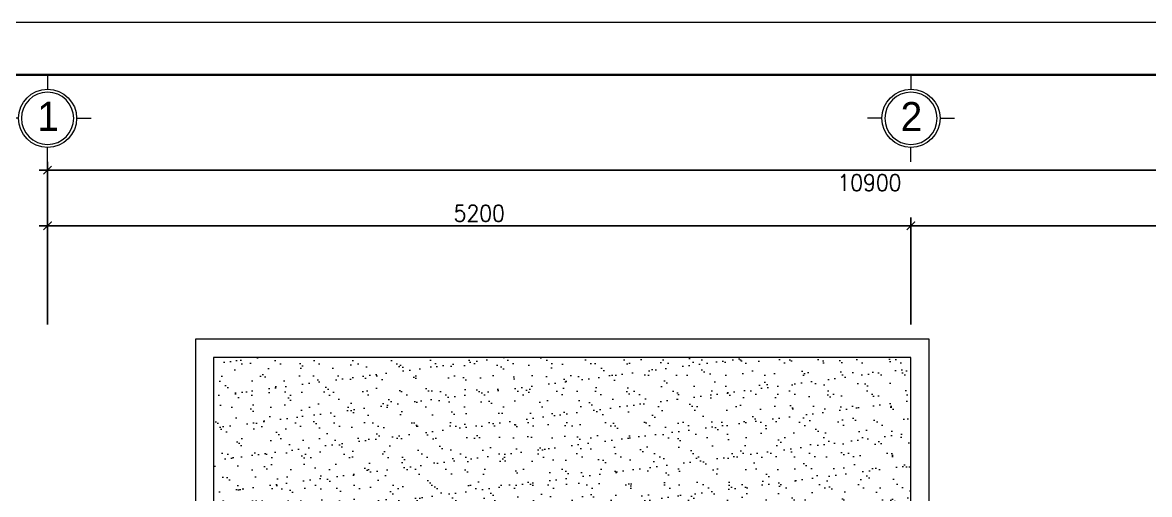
# Model space of a CAD drawing. Header units: millimetres. Extents: x -529782 to -142003, y -492574 to -273331.
# Drawn here: x -437629 to -430842, y -313089 to -310248 of the extents above; entities that cross this region are included whole.
import ezdxf
from ezdxf.enums import TextEntityAlignment as Align

# ---------------------------------------------------------------- set-up
doc = ezdxf.new("R2010")
doc.units = ezdxf.units.MM
doc.header["$LTSCALE"] = 500
doc.header["$MEASUREMENT"] = 0
doc.header["$PDMODE"] = 3
doc.linetypes.add('CENTER', pattern=[2, 1.25, -0.25, 0.25, -0.25])
doc.layers.get('0').update_dxf_attribs({"linetype": 'CONTINUOUS', "lineweight": 13})
doc.layers.get('Defpoints').update_dxf_attribs({"color": 255, "linetype": 'CONTINUOUS', "lineweight": 13})
for name, color, linetype, lineweight in [('1.cat 30', 30, 'CONTINUOUS', 35), ('2.thay 145', 145, 'CONTINUOUS', 18), ('3.manh 08', 8, 'CONTINUOUS', 9), ('4.dim 08', 8, 'CONTINUOUS', 13), ('7.tim 67', 67, 'CENTER', 9), ('9.text \xad white', 7, 'CONTINUOUS', 15), ('CA.dim 08', 251, 'CONTINUOUS', 13)]:
    doc.layers.add(name, color=color, linetype=linetype, lineweight=lineweight)
doc.styles.add('CA.JSC1', font='')
doc.styles.get("Standard").update_dxf_attribs({"font": 'txt.shx', "width": 0.9})
doc.styles.get('CA.JSC1').set_extended_font_data('.VnAvantH')
doc.dimstyles.new('CA 50', dxfattribs={"dimscale": 0, "dimtxt": 100, "dimasz": 50, "dimexe": 50, "dimexo": 0, "dimgap": 25, "dimtad": 1, "dimdec": 0, "dimzin": 0, "dimdsep": 46, "dimtxsty": 'Standard', "dimblk": 'ARCHTICK', "dimcen": 0.09, "dimdle": 50, "dimclrd": 256, "dimclre": 256, "dimclrt": 7, "dimadec": 0, "dimazin": 0, "dimtfac": 1, "dimtdec": 0, "dimtix": 1, "dimtmove": 2, "dimatfit": 3, "dimldrblk": 'DOT', "dimfxl": 1, "dimtolj": 1, "dimtzin": 0, "dimarcsym": 0})

# ---------------------------------------------------------------- blocks, each defined once
blk = doc.blocks.new('_ArchTick')
at = {"color": 1, "linetype": 'ByBlock', "const_width": 0.150000081}
blk.add_lwpolyline([(-0.5000002699998731, -0.5000002699998731), (0.5000002699998731, 0.5000002699998731)], dxfattribs=at)
blk = doc.blocks.new('*D1964')
at = {"layer": '7.tim 67', "linetype": 'Continuous', "lineweight": -2, "transparency": 16777216}
for p, q in [((-437478.2814957089, -312067.0701102325), (-437478.2814957089, -311421.8101339573)), ((-432278.2814957089, -312067.0701102325), (-432278.2814957089, -311421.8101339573)), ((-437528.2814957089, -311471.8101339573), (-432228.2814957089, -311471.8101339573))]:
    blk.add_line(p, q, dxfattribs=at)
at = {"layer": 'Defpoints', "color": 0, "linetype": 'Continuous', "transparency": 16777216}
for p in [(-432278.2814957089, -311471.8101339573), (-437478.2814957089, -312067.0701102325), (-432278.2814957089, -312067.0701102325)]:
    blk.add_point(p, dxfattribs=at)
at = {"layer": '7.tim 67', "linetype": 'Continuous', "lineweight": -2, "transparency": 16777216, "xscale": 50, "yscale": 50, "zscale": 50, "rotation": 180}
blk.add_blockref('_ArchTick', (-437478.2814957089, -311471.8101339573), dxfattribs=at)
at = {"layer": '7.tim 67', "linetype": 'Continuous', "lineweight": -2, "transparency": 16777216, "xscale": 50, "yscale": 50, "zscale": 50}
blk.add_blockref('_ArchTick', (-432278.2814957089, -311471.8101339573), dxfattribs=at)
at = {"layer": '7.tim 67', "color": 7, "linetype": 'Continuous', "transparency": 16777216, "insert": (-434878.2814957089, -311396.8101339573), "char_height": 100, "attachment_point": 5}
blk.add_mtext('\\A1;5200', dxfattribs=at)
blk = doc.blocks.new('_DOT')
at = {"color": 1, "linetype": 'ByBlock'}
blk.add_line((-0.5, 0), (-1, 0), dxfattribs=at)
at = {"color": 1, "linetype": 'ByBlock', "const_width": 0.5}
blk.add_lwpolyline([(-0.25, 0, 1), (0.25, 0, 1)], format="xyb", close=True, dxfattribs=at)
blk = doc.blocks.new('*D1965')
at = {"layer": '7.tim 67', "linetype": 'Continuous', "lineweight": -2, "transparency": 16777216}
for p, q in [((-432278.2814957089, -312067.0701102325), (-432278.2814957089, -311421.8101339573)), ((-426578.2814957089, -312067.0701102325), (-426578.2814957089, -311421.8101339573)), ((-432328.2814957089, -311471.8101339573), (-426528.2814957089, -311471.8101339573))]:
    blk.add_line(p, q, dxfattribs=at)
at = {"layer": 'Defpoints', "color": 0, "linetype": 'Continuous', "transparency": 16777216}
for p in [(-426578.2814957089, -311471.8101339573), (-432278.2814957089, -312067.0701102325), (-426578.2814957089, -312067.0701102325)]:
    blk.add_point(p, dxfattribs=at)
at = {"layer": '7.tim 67', "linetype": 'Continuous', "lineweight": -2, "transparency": 16777216, "xscale": 50, "yscale": 50, "zscale": 50, "rotation": 180}
blk.add_blockref('_ArchTick', (-432278.2814957089, -311471.8101339573), dxfattribs=at)
at = {"layer": '7.tim 67', "linetype": 'Continuous', "lineweight": -2, "transparency": 16777216, "xscale": 50, "yscale": 50, "zscale": 50}
blk.add_blockref('_ArchTick', (-426578.2814957089, -311471.8101339573), dxfattribs=at)
at = {"layer": '7.tim 67', "color": 7, "linetype": 'Continuous', "transparency": 16777216, "insert": (-429428.2814957089, -311396.8101339573), "char_height": 100, "attachment_point": 5}
blk.add_mtext('\\A1;5700', dxfattribs=at)
blk = doc.blocks.new('*D1966')
at = {"layer": 'CA.dim 08', "lineweight": -2, "transparency": 16777216}
for p, q in [((-437478.2814957089, -311803.8151987735), (-437478.2814957089, -311087.1249511326)), ((-426578.2814957089, -311803.8151987735), (-426578.2814957089, -311087.1249511326)), ((-437528.2814957089, -311137.1249511326), (-426528.2814957089, -311137.1249511326))]:
    blk.add_line(p, q, dxfattribs=at)
at = {"layer": 'Defpoints', "color": 0, "transparency": 16777216}
for p in [(-426578.2814957089, -311137.1249511326), (-437478.2814957089, -311803.8151987735), (-426578.2814957089, -311803.8151987735)]:
    blk.add_point(p, dxfattribs=at)
at = {"layer": 'CA.dim 08', "lineweight": -2, "transparency": 16777216, "xscale": 50, "yscale": 50, "zscale": 50, "rotation": 180}
blk.add_blockref('_ArchTick', (-437478.2814957089, -311137.1249511326), dxfattribs=at)
at = {"layer": 'CA.dim 08', "lineweight": -2, "transparency": 16777216, "xscale": 50, "yscale": 50, "zscale": 50}
blk.add_blockref('_ArchTick', (-426578.2814957089, -311137.1249511326), dxfattribs=at)
at = {"layer": 'CA.dim 08', "color": 7, "transparency": 16777216, "insert": (-432528.2814957089, -311212.1249511326), "char_height": 100, "attachment_point": 5}
blk.add_mtext('\\A1;10900', dxfattribs=at)
blk = doc.blocks.new('A$C41BA5761')
at = {"layer": '2.thay 145'}
blk.add_lwpolyline([(839.9994073519047, 524.9998310285737, -3898660.642287513), (839.9994073521084, 525.0001542164828, 1.154242490888426e-06), (839.9994073524431, 524.9999926225864, 1.154242490888426e-06)], format="xyb", dxfattribs=at)
at = {"layer": '3.manh 08'}
for p, q in [((524.9994049160159, 1050.000159478077), (524.9994049160159, 875.0001713204256)), ((174.9994048396911, 525.0001523148676), (-0.000583361616008915, 525.0001523148676)), ((874.9994049923262, 525.0001523148676), (1049.999393193633, 525.0001523148676)), ((524.9994049160159, 0.0001831847475841641), (524.9994049160159, 175.000171342399))]:
    blk.add_line(p, q, dxfattribs=at)
blk.add_arc((524.9994049160159, 525.0001713313977), 349.9999999890093, 359.9999968883953, 359.9999381014106, dxfattribs=at)
blk = doc.blocks.new('khung co loan')
at = {"layer": '1.cat 30'}
blk.add_lwpolyline([(1158.281703106128, -14553.47590842255), (1158.281703106128, -303.4759079545038), (20658.28170374641, -303.4759079545038), (20658.28170374641, -14553.47590842255)], close=True, dxfattribs=at)
at = {"layer": '3.manh 08'}
blk.add_lwpolyline([(0, -14850.00000048772), (21000.00000000023, -14850.00000048772), (21000.00000000023, -4.877219907939434e-07), (0, -4.877219907939434e-07)], close=True, dxfattribs=at)

msp = doc.modelspace()

# ---------------------------------------------------------------- hatches: boundary and pattern name
at = {"layer": 'CA.dim 08'}
h = msp.add_hatch(dxfattribs=at)
h.set_pattern_fill('AR-SAND', color=256, scale=75, style=0)
h.set_pattern_definition([(37.50000000000001, (-145523.5924993914, 0), (-4.724501858220612, 144.5117826759869), [0, -114, 0, -127.5, 0, -121.875]), (7.499999999999999, (-145523.5924993914, 0), (132.7332528950795, 211.6609548922305), [0, -61.49999999999999, 0, -102.75, 0, -39.375]), (327.5, (-145615.8424993914, 0), (233.5606396313621, 0.4244290152723373), [0, -37.5, 0, -135, 0, -176.25]), (317.5, (-145615.8424993914, 0), (225.459495342922, 65.82566737006869), [0, -18.75, 0, -88.5, 0, -101.25])])
h.paths.add_polyline_path([(-432278.281495709, -312265.1568369382), (-436478.2814957089, -312265.1568369382), (-436478.2814957089, -313155.1568369382), (-435423.281495709, -313155.1568369382), (-432923.2814957089, -313155.1568369382), (-432278.2814957089, -313155.1568369382)])

# ---------------------------------------------------------------- linework, layer by layer
at = {"layer": '4.dim 08'}
for points in [[(-432168.2814957089, -313155.1568369382), (-432168.281495709, -312155.1568369382), (-436588.2814957089, -312155.1568369381), (-436588.2814957089, -313155.1568369382)], [(-432168.2814957089, -313155.1568369382), (-432278.2814957089, -313155.1568369382), (-432278.281495709, -312265.1568369382), (-436478.2814957089, -312265.1568369382)]]:
    msp.add_lwpolyline(points, dxfattribs=at)
at = {"layer": 'CA.dim 08'}
msp.add_line((-436478.2814957089, -312265.1568369382), (-436478.2814957089, -313155.1568369382), dxfattribs=at)

# ---------------------------------------------------------------- block references
at = {"layer": '2.thay 145'}
for name, p, xscale, yscale, zscale in [('khung co loan', (-441665.9518479283, -310248.0464436034), 1.034937242569868, 1.034937242628075, 1.034937242583367), ('A$C41BA5761', (-437740.781198167, -311087.1250427249), 0.5, 0.5, 0.5), ('A$C41BA5761', (-432540.781198167, -311087.1250427249), 0.5, 0.5, 0.5)]:
    msp.add_blockref(name, p, dxfattribs=dict(at, xscale=xscale, yscale=yscale, zscale=zscale))

# ---------------------------------------------------------------- texts
at = {"layer": '9.text \xad white', "style": 'CA.JSC1'}
for s, p in [('1', (-437475.5311791864, -310812.875020845)), ('2', (-432275.5311791864, -310812.875020845))]:
    msp.add_text(s, height=174.9999882000658, dxfattribs=at).set_placement(p, align=Align.MIDDLE)

# ---------------------------------------------------------------- dimensions: what is measured, and where the dimension line sits
at = {"layer": '7.tim 67', "color": 9, "linetype": 'Continuous'}
for base, p1, p2, picture, middle in [((-432278.2814957089, -311471.8101339573), (-437478.2814957089, -312067.0701102325), (-432278.2814957089, -312067.0701102325), '*D1964', (-434878.2814957089, -311396.8101339573)), ((-426578.2814957089, -311471.8101339573), (-432278.2814957089, -312067.0701102325), (-426578.2814957089, -312067.0701102325), '*D1965', (-429428.2814957089, -311396.8101339573))]:
    dim = msp.add_linear_dim(base=base, p1=p1, p2=p2, dimstyle='CA 50', override={"dimscale": 1}, dxfattribs=at)
    dim.commit()
    dim.dimension.update_dxf_attribs({"geometry": picture, "text_midpoint": middle})
at = {"layer": 'CA.dim 08'}
dim = msp.add_linear_dim(base=(-426578.2814957089, -311137.1249511326), p1=(-437478.2814957089, -311803.8151987735), p2=(-426578.2814957089, -311803.8151987735), dimstyle='CA 50', override={"dimscale": 1, "dimfxl": 0}, dxfattribs=at)
dim.commit()
dim.dimension.update_dxf_attribs({"geometry": '*D1966', "text_midpoint": (-432528.2814957089, -311212.1249511326), "dimtype": 160})

doc.saveas('drawing.dxf')
